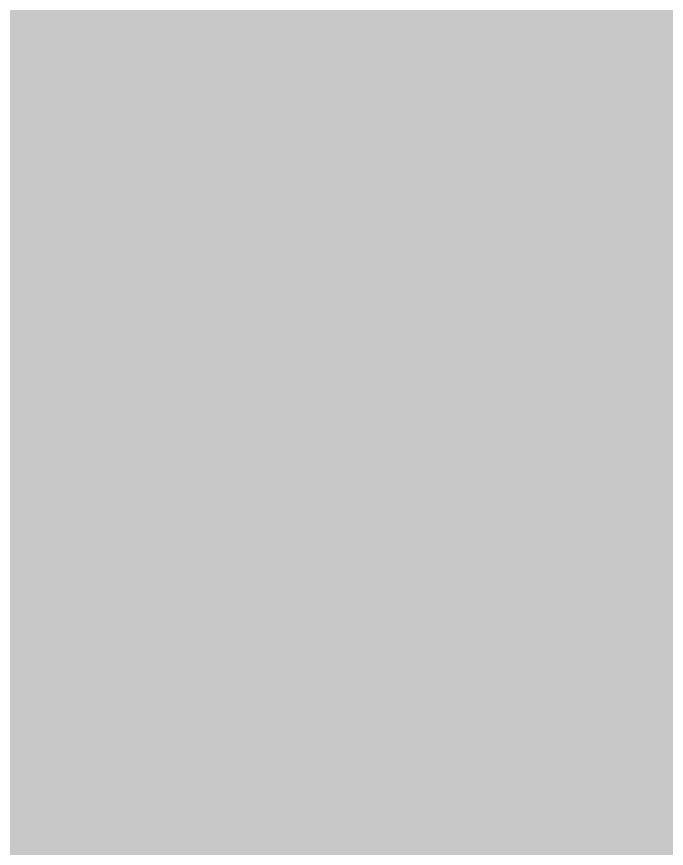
# Model space of a CAD drawing. Extents: x -0.1 to 54.7, y 0 to 86.4.
# Drawn here: x 34.84 to 44.76, y 29.65 to 42.35 of the extents above; entities that cross this region are included whole.
import ezdxf

# ---------------------------------------------------------------- set-up
doc = ezdxf.new("R2010")
doc.units = 0
doc.layers.add('1', color=22, linetype='CONTINUOUS')
doc.layers.add('16', color=175, linetype='CONTINUOUS')

msp = doc.modelspace()

# ---------------------------------------------------------------- linework, layer by layer
at = {"layer": '1', "const_width": 0.4064}
for points in [[(17.5514, 42.2656), (49.0563, 42.2656)], [(17.5514, 41.8592), (49.0046, 41.8592)], [(17.5514, 41.4528), (49.0984, 41.4528)], [(17.5514, 41.0464), (49.3875, 41.0464)], [(17.5514, 40.64), (53.3273, 40.64)], [(17.5514, 40.2336), (49.3875, 40.2336)], [(17.5514, 39.8272), (49.0984, 39.8272)], [(17.5514, 39.4208), (49.0046, 39.4208)], [(17.5514, 39.0144), (49.0563, 39.0144)], [(17.5514, 38.608), (49.2859, 38.608)], [(17.5514, 38.2016), (53.3273, 38.2016)], [(17.5514, 37.7952), (49.4891, 37.7952)], [(17.5514, 37.3888), (49.1405, 37.3888)], [(17.5514, 36.9824), (49.0046, 36.9824)], [(17.5514, 36.576), (49.0142, 36.576)], [(17.5514, 36.1696), (49.1843, 36.1696)], [(17.5514, 35.7632), (49.7082, 35.7632)], [(17.5514, 35.3568), (49.7082, 35.3568)], [(17.5514, 34.9504), (49.1843, 34.9504)], [(17.5514, 34.544), (49.0142, 34.544)], [(17.5514, 34.1376), (49.0046, 34.1376)], [(17.5514, 33.7312), (49.1405, 33.7312)], [(17.5514, 33.3248), (49.4891, 33.3248)], [(17.5514, 32.9184), (53.3273, 32.9184)], [(17.5514, 32.512), (49.2859, 32.512)], [(17.5514, 32.1056), (49.0563, 32.1056)], [(17.5514, 31.6992), (49.0046, 31.6992)], [(17.5514, 31.2928), (49.0984, 31.2928)], [(17.5514, 30.8864), (49.3875, 30.8864)], [(17.5514, 30.48), (53.3273, 30.48)], [(17.5514, 30.0736), (49.3875, 30.0736)], [(17.5514, 29.6672), (49.0984, 29.6672)]]:
    msp.add_lwpolyline(points, dxfattribs=at)
at = {"layer": '16', "const_width": 0.4064}
for points in [[(5.5537, 42.2656), (49.0563, 42.2656)], [(5.6054, 41.8592), (49.0046, 41.8592)], [(5.5116, 41.4528), (49.0984, 41.4528)], [(5.2225, 41.0464), (49.3875, 41.0464)], [(1.2827, 40.64), (53.3273, 40.64)], [(5.2225, 40.2336), (49.3875, 40.2336)], [(5.5116, 39.8272), (49.0984, 39.8272)], [(5.6054, 39.4208), (49.0046, 39.4208)], [(5.5537, 39.0144), (49.0563, 39.0144)], [(5.3241, 38.608), (49.2859, 38.608)], [(1.2827, 38.2016), (53.3273, 38.2016)], [(5.1208, 37.7952), (49.4891, 37.7952)], [(5.4695, 37.3888), (49.1405, 37.3888)], [(5.6054, 36.9824), (49.0046, 36.9824)], [(5.5958, 36.576), (49.0142, 36.576)], [(5.4257, 36.1696), (49.1843, 36.1696)], [(4.9018, 35.7632), (49.7082, 35.7632)], [(4.9018, 35.3568), (49.7082, 35.3568)], [(5.4257, 34.9504), (49.1843, 34.9504)], [(5.5958, 34.544), (49.0142, 34.544)], [(5.6054, 34.1376), (49.0046, 34.1376)], [(5.4695, 33.7312), (49.1405, 33.7312)], [(5.1209, 33.3248), (49.4891, 33.3248)], [(1.2827, 32.9184), (53.3273, 32.9184)], [(5.3241, 32.512), (49.2859, 32.512)], [(5.5537, 32.1056), (49.0563, 32.1056)], [(5.6054, 31.6992), (49.0046, 31.6992)], [(5.5116, 31.2928), (49.0984, 31.2928)], [(5.2225, 30.8864), (49.3875, 30.8864)], [(1.2827, 30.48), (53.3273, 30.48)], [(5.2225, 30.0736), (49.3875, 30.0736)], [(5.5116, 29.6672), (49.0984, 29.6672)]]:
    msp.add_lwpolyline(points, dxfattribs=at)

doc.saveas('drawing.dxf')
